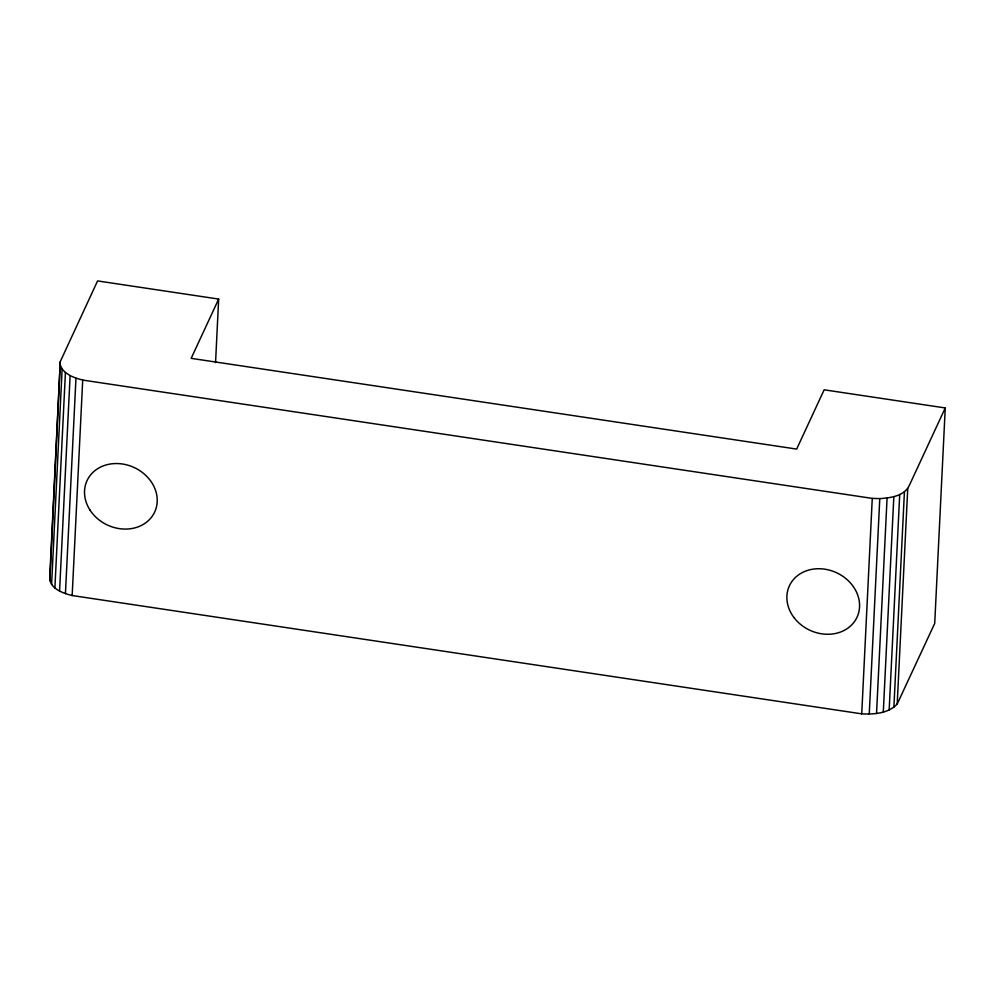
<?xml version="1.0" encoding="UTF-8"?>
<svg xmlns="http://www.w3.org/2000/svg" width="995" height="995" viewBox="0 0 995 995"><rect width="100%" height="100%" fill="white"/><g stroke="black" fill="none" stroke-linecap="round" stroke-linejoin="round"><path stroke-width="1.49" d="M60.285 361.583L49.75 577.038C49.29 588.605 62.996 593.231 72.175 595.532L861.732 713.85C873.971 714.447 888.324 713.577 897.204 704.025L934.715 623.405L945.25 407.95L824.158 389.804L796.659 449.081L191.177 358.349L218.664 299.072L97.572 280.926L60.285 361.583L49.849 580.781M51.591 584.488L62.125 369.033L60.396 365.339M54.887 587.97L65.421 372.516L62.125 369.033M59.576 591.067L70.11 375.612L65.421 372.516M65.434 593.629L75.968 378.175L70.11 375.612M72.175 595.532L82.709 380.078L75.968 378.175M215.554 362.615L218.664 299.072M861.732 713.85L872.267 498.395L82.709 380.078M869.244 714.074L879.779 498.619C890.488 497.898 904.666 496.144 909.505 485.013L945.25 407.95M876.545 713.49L887.08 498.035M883.299 712.109L893.833 496.654M889.169 709.995L899.704 494.54M893.883 707.258L904.418 491.804M897.204 704.025L907.738 488.57M872.267 498.395L879.779 498.619M90.01 510.087A37.288 31.716 24.9 0 0 152.956 515.174A37.288 31.716 24.9 0 0 119.649 463.67A37.288 31.716 24.9 0 0 90.01 510.087M794.458 618.193A37.288 31.716 24.9 0 0 856.869 617.572A37.288 31.716 24.9 0 0 818.363 568.73A37.288 31.716 24.9 0 0 794.458 618.193"/></g></svg>
